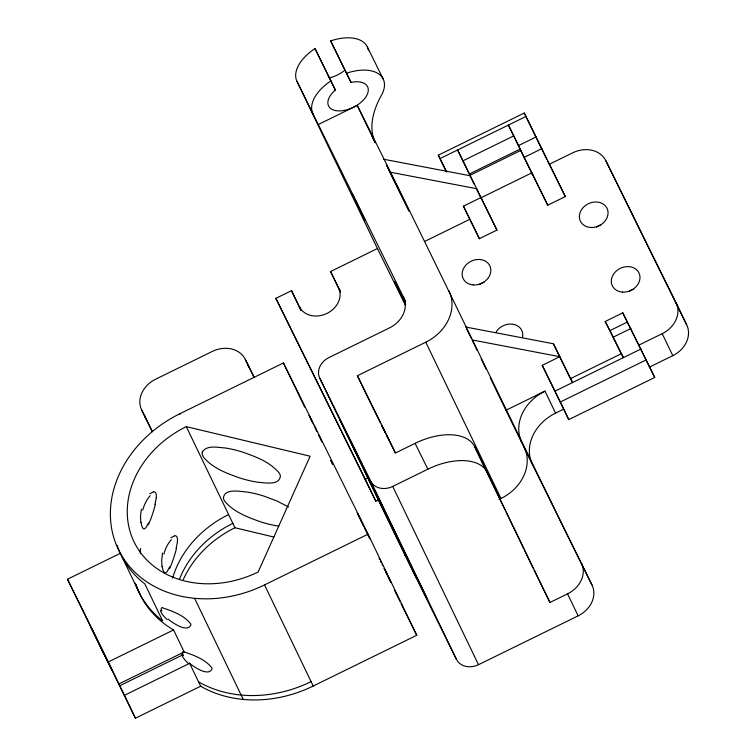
<?xml version="1.0" encoding="UTF-8"?>
<svg xmlns="http://www.w3.org/2000/svg" width="756" height="756" viewBox="0 0 756 756"><rect width="100%" height="100%" fill="white"/><g stroke="black" fill="none" stroke-linecap="round" stroke-linejoin="round"><path stroke-width="1.13" d="M156.388 497.618L154.942 504.517M177.547 541.579L176.101 548.478M141.372 509.204L140.493 516.395L140.843 522.679M162.531 553.165L161.652 560.357L162.001 566.641M148.516 522.916L145.946 527.726L143.933 529.106A12.965 3.657 -89.9 0 1 141.022 522.339M169.675 566.877L167.104 571.697L165.091 573.067A12.965 3.657 -89.9 0 1 162.181 566.301M149.792 493.81L153.27 491.967M170.951 537.771L174.438 535.938M318.191 124.57L357.257 105.415C437.1 264.487 512.974 425.505 591.995 584.983A26.11 21.622 -25.7 0 1 578.132 615.847L478.491 664.694A17.407 14.411 -25.7 0 1 456.482 659.43L405.547 556.388L319.75 378.123A17.407 14.411 -25.7 0 1 328.992 357.541L389.557 327.858A26.11 21.622 -25.7 0 0 403.42 296.985L296.928 81.27A39.161 21.952 -26.3 0 1 314.997 48.573L335.399 90.096A21.754 12.2 -26.3 0 0 335.891 110.641A21.754 12.2 -26.3 0 0 366.736 95.521A21.754 12.2 -26.3 0 0 351.03 82.432L330.627 40.918A39.161 21.952 -26.3 0 1 368.323 50.132M445.927 170.998L438.319 155.169L524.277 113.031L565.318 196.569L547.731 205.188L531.77 172.888L480.977 197.788L496.938 230.089L479.361 238.707L463.428 206.142L481.014 197.524L457.616 149.962L468.805 173.029M438.338 155.197L440.039 158.58L525.996 116.443M462.927 160.82L513.721 135.919L508.41 125.061L547.731 205.188M518.54 145.558L536.127 136.94M513.721 135.919L520.071 149.112L469.278 174.012L469.741 174.967M469.911 175.364L520.704 150.463L520.071 149.112M524.295 157.267L541.882 148.649M378.775 499.782L375.845 501.219L275.845 298.337L291.476 290.682L301.342 310.735M340.512 292.137L330.552 271.527L377.433 248.544L296.928 81.27M424.976 241.287L469.778 219.325M368.077 534.161L264.534 584.917A115.309 95.483 -25.7 0 1 118.683 550.066A115.309 95.483 -25.7 0 1 179.909 413.712L283.443 362.956L368.077 534.161L416.736 635.276L313.201 686.032A115.309 95.483 -25.7 0 1 200.661 686.221L135.428 718.2L67.464 579.228L120.61 553.184M370.553 403.061L357.399 375.723L425.77 342.203A43.517 36.033 -25.7 0 0 448.875 290.758M465.677 327.017L553.42 343.772L570.393 378.68L621.186 353.78L605.216 321.48L622.802 312.861L654.734 377.461L568.777 419.599L542.232 365.318L559.809 356.7L472.065 339.935L477.121 350.434M605.216 321.48L609.969 330.589L627.556 321.971M613.248 337.148L630.835 328.529M581.411 562.993A26.11 21.622 -25.7 0 1 567.548 593.866L549.962 602.485L474.673 446.749A52.221 29.276 -26.3 0 0 415.091 443.347L395.558 452.929L357.399 375.723M375.845 501.219L365.261 479.228L368.389 477.697M532.47 464.562L505.925 410.281L544.991 391.126L555.575 413.107A43.517 36.033 -25.7 0 0 532.47 464.562L540.549 480.91M654.734 377.461L638.763 345.161L662.209 333.67A26.11 21.622 -25.7 0 0 676.072 302.797L605.811 160.669A26.11 21.622 -25.7 0 0 572.793 152.778L549.347 164.269L565.318 196.569M554.998 391.154L640.965 349.017M568.777 419.599L560.309 402.012L646.267 359.875M319.75 378.123L370.686 481.166A17.407 14.411 -25.7 0 0 392.704 486.429L427.868 469.192A52.221 29.276 -26.3 0 1 487.45 472.585M555.575 413.107L563.39 409.279M649.347 367.142L672.793 355.651A26.11 21.622 -25.7 0 0 686.656 324.778L676.072 302.797M135.428 718.2L108.344 661.925L173.578 629.946L184.171 651.946C194.216 655.254 205.679 659.506 212.171 668.238C209.535 677.659 193.366 666.669 189.274 663.012M118.928 683.925L118.673 683.443L118.9 683.944L184.171 651.946M499.026 499.442L500.982 498.487A43.517 36.033 -25.7 0 0 524.088 447.032M119.76 685.749L182.565 654.961M124.419 695.322L189.652 663.343L200.661 686.221M163.012 607.985C173.058 611.292 184.521 615.545 191.013 624.276C188.376 633.689 172.236 622.717 168.134 619.069M383.802 159.27L470.393 175.808M390.19 172.188L476.781 188.726M186.297 426.639L310.13 456.218L258.146 571.99A97.911 81.072 -25.7 0 1 134.313 542.411A97.911 81.072 -25.7 0 1 186.297 426.639L234.955 527.754L273.946 537.072M288.603 507.011L277.263 501.152L264.241 496.21A60.253 24.088 24.2 0 0 246.324 491.939C239.387 491.485 224.239 488.102 223.389 498.242A21.622 8.647 24.2 0 0 224.976 501.53C234.058 512.209 247.864 517.312 260.725 521.867A60.253 24.088 24.2 0 0 278.643 526.138M609.969 330.589L610.357 331.345M309.346 415.961L309.053 415.403L309.355 416.065M321.772 441.409L322.047 441.92L321.772 441.296M369.845 538.641L369.448 537.856M391.003 582.602L387.79 575.874M571.186 379.72L570.875 379.125L572.585 382.536L553.42 343.772M357.248 512.861L369.835 538.555M309.582 416.414L311.491 420.251M330.741 460.385L331.034 460.962M610.725 332.064L623.379 357.635M321.253 440.37L320.903 439.671L321.291 440.294M369.155 537.27L367.992 534.936M390.313 581.241L389.151 578.898M356.794 453.657L357.701 455.443L350.434 440.635L353.345 446.654M331.383 461.661L331.771 462.445M379.285 558.561L379.673 559.345M354.139 197.751L352.183 193.857L365.176 220.374L355.065 199.622M320.09 438.026L320.516 438.886M108.769 663.834L111.982 670.203L90.966 627.3L108.032 662.35M649.65 249.934L605.811 160.669M649.886 250.406L650.358 251.351M650.585 251.824L651.058 252.769M651.294 253.241L651.757 254.186M651.993 254.659L686.656 324.778M622.802 312.861L638.763 345.161M623.105 357.078L621.838 354.611M440.039 158.58L446.701 172.056M542.232 365.318L560.309 402.012M367.265 46.796L383.226 79.096M330.627 40.918L351.03 82.432M372.103 136.43L375.193 142.686L357.257 105.415M399.026 190.881L409.119 211.302M466.66 329.002L471.082 337.951M541.05 481.931L591.995 584.983M335.399 90.096L314.997 48.573M405.509 304.375L394.471 281.742L405.67 304.46M377.433 248.544L405.424 305.159M549.962 602.485L534.123 570.26M330.552 271.527L339.945 290.606M415.091 443.347L427.868 469.192M371.064 404.12L380.315 422.831M381.279 424.787L384.889 432.082M395.19 452.929L386.486 435.163M300.935 310.281L299.943 308.268A8.703 4.876 -26.3 0 1 300.094 308.675M275.845 298.337L365.261 479.228M311.963 421.205L312.464 422.226M366.556 532.044L367.539 534.019M318.654 435.144L319.164 436.155M332.196 463.296L332.649 464.222M380.551 561.122L381.024 562.077M388.225 577.026L388.697 577.981M394.273 589.841L400.019 601.464M401.067 603.572L416.736 635.276M152.154 431.43L141.722 410.102A26.11 21.622 -25.7 0 1 155.585 379.228L212.238 351.455A26.11 21.622 -25.7 0 1 245.265 359.346L254.243 377.518M245.265 359.346L254.177 377.594M141.722 410.102L152.391 431.685M67.464 579.228L108.344 661.925M384.171 430.268L381.875 425.704M356.076 452.211L354.29 448.582M313.012 423.332L313.598 424.522M364.808 528.491L366.017 530.939M382.073 564.203L382.659 565.393M385.966 572.462L387.176 574.9M384.606 431.326L385.551 433.264M412.218 568.786C398.601 541.353 426.289 597.306 412.672 569.882M363.504 525.836L362.171 523.105M314.212 425.779L316.188 429.805M384.587 569.306L387.195 574.654M316.263 430.277L316.906 431.591M383.991 568.436L384.662 569.797M546.654 159.11L524.277 113.031M547.675 161.198L549.206 164.326M520.355 149.896L532.583 174.91M481.014 197.524L496.938 230.089M470.062 175.827L474.106 184.095M476.649 189.302L480.759 197.703M463.428 206.142L479.361 238.707M386.051 434.105L387.733 437.563M361.519 521.772L357.257 512.974M408.334 209.393L386.354 164.581L387.138 166.49M387.63 167.511L398.516 189.86M380.391 561.056L380.901 562.095M319.287 436.146L319.788 437.185M312.389 422.358L310.48 418.418M320.251 438.121L320.648 438.952M332.035 463.211L332.489 464.146M662.209 333.67L672.793 355.651M531.77 172.888L532.772 174.986M481.166 358.835L486.212 369.334M490.257 377.735L505.925 410.281M567.548 593.866L578.132 615.847M425.77 342.203L500.982 498.487M403.42 296.985L405.462 301.238M474.673 446.749L505.093 509.95M506.114 512.067L523.88 548.988M524.39 550.047L533.093 568.134M392.704 486.429L478.491 664.694M291.476 290.682L299.442 307.229M370.686 481.166L456.482 659.43M379.191 558.571L379.54 559.289M283.443 362.956L304.696 407.106M264.534 584.917L313.201 686.032M179.909 413.712L180.183 414.279M194.585 598.308L243.243 699.432M140.04 594.32L122.274 557.399M310.13 417.699L309.573 416.528M388.357 438.849L388.782 439.727M330.731 460.489L330.996 461.037M390.616 581.714L390.994 582.517M375.241 142.667C368.011 127.225 373.596 109.365 381.43 95.303A39.161 21.952 -26.3 0 0 346.598 73.219M179.418 579.38A97.911 81.072 -25.7 0 1 232.848 523.36M311.085 681.638A115.309 95.483 -25.7 0 1 198.544 681.827M183.321 579.512A97.911 81.072 -25.7 0 1 234.955 527.754M135.23 583.301A115.309 95.483 -25.7 0 0 162.616 620.818L144.84 583.897A115.309 95.483 -25.7 0 1 117.104 545.35M172.651 578.123A97.911 81.072 -25.7 0 1 228.614 514.562M155.377 504.309A26.81 4.725 -74 0 1 148.374 524.806M153.326 491.759A10.121 4.262 -69 0 1 156.246 497.703M142.714 510.083A26.649 13.844 -81.6 0 1 150.208 495.728M176.535 548.27A26.81 4.725 -74 0 1 169.533 568.767M174.485 535.73A10.121 4.262 -69 0 1 177.405 541.674M163.872 554.044A26.649 13.844 -81.6 0 1 171.366 539.689M140.446 553.732A23.767 4.876 71.9 0 1 140.663 548.469M167.142 619.58A13.91 4.829 38.8 0 1 160.489 610.451M161.822 610.961A13.92 3.487 41.8 0 1 162.521 607.692M173.578 629.946A115.309 95.483 -25.7 0 1 136.004 584.492M183.538 655.547A14.118 3.506 42.1 0 1 183.519 651.502M188.414 663.475A14.118 4.895 38.8 0 1 181.742 654.488M247.363 364.798A26.11 21.622 -25.7 0 1 249.499 368.134M145.955 418.89A26.11 21.622 -25.7 0 1 144.604 415.176M312.899 113.58A39.161 21.952 -26.3 0 1 330.967 80.883M521.886 442.581A43.517 36.033 -25.7 0 1 544.991 391.126M629.635 290.984A14.799 12.247 -25.7 0 1 633.311 289.359M596.541 227.121A14.799 12.247 -25.7 0 1 601.379 224.749M479.332 284.577A14.799 12.247 -25.7 0 1 484.161 282.205M495.851 332.394A14.799 12.247 -25.7 0 1 513.305 324.296A14.799 12.247 -25.7 0 1 522.528 337.374M338.527 287.677A21.754 18.012 -25.7 0 1 326.979 313.409A21.754 18.012 -25.7 0 1 299.461 306.832M339.898 290.172A8.703 4.876 -26.3 0 1 339.009 289.113M405.547 556.388A17.407 14.411 -25.7 0 1 404.29 551.096M344.207 70.733A21.754 12.2 -26.3 0 1 329.134 77.944M202.202 452.173L202.23 454.271A21.622 8.647 24.2 0 0 203.818 457.569C212.89 468.238 226.706 473.341 239.567 477.896A60.253 24.088 24.2 0 0 257.484 482.177C264.42 482.63 279.578 486.004 280.429 475.874A21.622 8.647 24.2 0 0 278.841 472.576C269.76 461.907 255.944 456.804 243.082 452.249A60.253 24.088 24.2 0 0 225.165 447.968C217.908 447.552 206.653 444.632 202.202 452.173M377.962 496.645L339.803 419.438L388.546 520.733L426.715 597.93L377.962 496.645M622.443 292.09A14.799 12.247 -25.7 0 0 639.368 273.861A14.799 12.247 -25.7 0 0 615.148 272.132A14.799 12.247 -25.7 0 0 622.443 292.09M590.512 227.48A14.799 12.247 -25.7 0 0 607.437 209.251A14.799 12.247 -25.7 0 0 583.207 207.522A14.799 12.247 -25.7 0 0 590.512 227.48M473.294 284.936A14.799 12.247 -25.7 0 0 490.219 266.717A14.799 12.247 -25.7 0 0 465.998 264.978A14.799 12.247 -25.7 0 0 473.294 284.936"/></g></svg>
